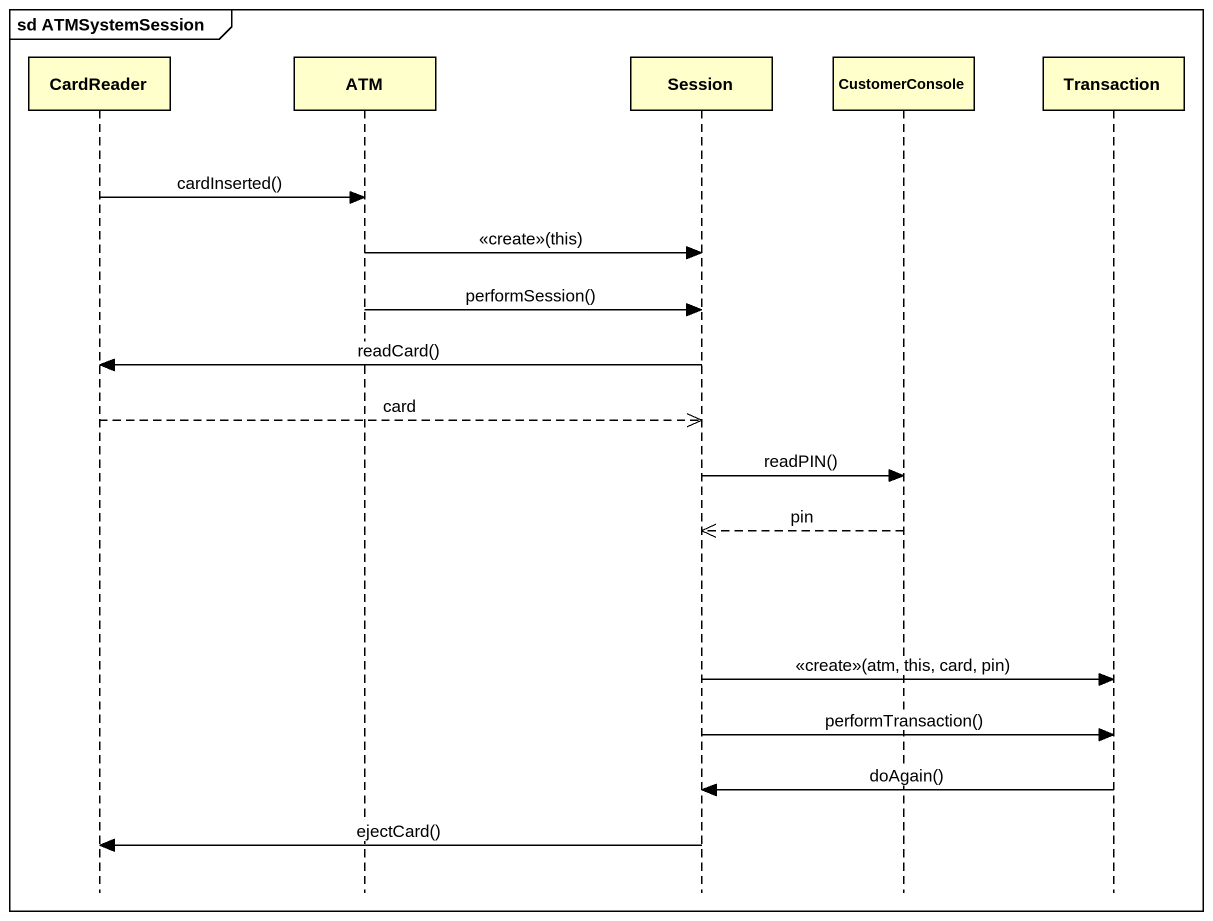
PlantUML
@startuml
mainframe sd ATMSystemSession
hide footbox
participant CardReader
participant ATM
participant Session
participant CustomerConsole
participant Transaction

CardReader -> ATM : cardInserted()
ATM -> Session : <<create>>(this)
ATM -> Session : performSession()
Session -> CardReader : readCard()
CardReader -->> Session : card
Session -> CustomerConsole : readPIN()
CustomerConsole -->> Session : pin
Session -> Transaction : <<create>>(atm, this, card, pin)
Session -> Transaction : performTransaction()
Transaction -> Session : doAgain()
Session -> CardReader : ejectCard()
@enduml
